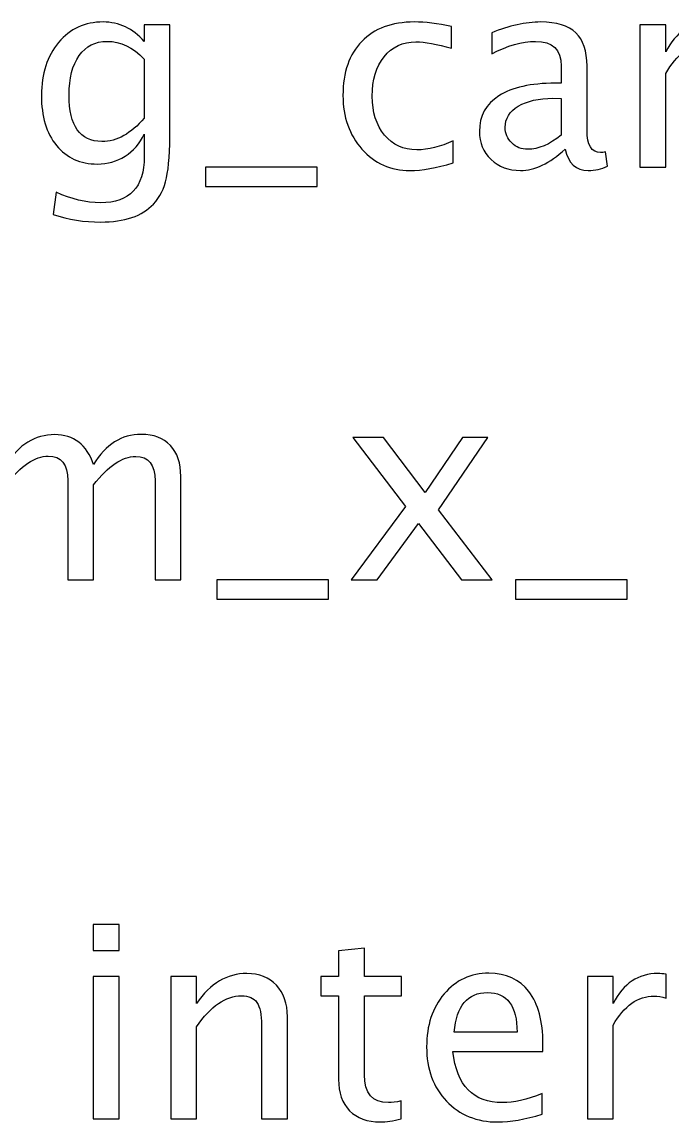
# Model space of a CAD drawing. Header units: centimetres. Extents: x -13 to 14.5, y -8.5 to 20.1.
# Drawn here: x -6.45 to -3.37, y 14.66 to 19.86 of the extents above; entities that cross this region are included whole.
import ezdxf

# ---------------------------------------------------------------- set-up
doc = ezdxf.new("R2010")
doc.units = ezdxf.units.CM
doc.header["$MEASUREMENT"] = 0
doc.layers.add('Layer 1', color=7, linetype='Continuous')

msp = doc.modelspace()

# ---------------------------------------------------------------- linework, layer by layer
at = {"layer": 'Layer 1'}
for points, knots in [([(-6.29823, 18.94692), (-6.29823, 18.94692), (-6.28384, 19.05233), (-6.28384, 19.05233), (-6.28384, 19.05233), (-6.21314, 19.01931), (-6.14308, 19.0028), (-6.07386, 19.0028), (-6.07386, 19.0028), (-5.93649, 19.0028), (-5.8677, 19.07561), (-5.8677, 19.22103), (-5.8677, 19.22103), (-5.8677, 19.22103), (-5.8677, 19.32686), (-5.8677, 19.32686), (-5.8677, 19.32686), (-5.88887, 19.2822), (-5.91892, 19.2477), (-5.95808, 19.22293), (-5.95808, 19.22293), (-5.99724, 19.19817), (-6.04084, 19.18568), (-6.08889, 19.18568), (-6.08889, 19.18568), (-6.17038, 19.18568), (-6.23494, 19.21489), (-6.28257, 19.27331), (-6.28257, 19.27331), (-6.33019, 19.33173), (-6.35411, 19.41089), (-6.35411, 19.5108), (-6.35411, 19.5108), (-6.35411, 19.61304), (-6.32702, 19.69643), (-6.27283, 19.76099), (-6.27283, 19.76099), (-6.21843, 19.82534), (-6.14837, 19.85751), (-6.06222, 19.85751), (-6.06222, 19.85751), (-5.98687, 19.85751), (-5.92189, 19.82703), (-5.8677, 19.76586), (-5.8677, 19.76586), (-5.8677, 19.76586), (-5.8677, 19.84354), (-5.8677, 19.84354), (-5.8677, 19.84354), (-5.8677, 19.84354), (-5.74578, 19.84354), (-5.74578, 19.84354), (-5.74578, 19.84354), (-5.74578, 19.84354), (-5.74578, 19.35417), (-5.74578, 19.35417), (-5.74578, 19.35417), (-5.74578, 19.24897), (-5.75128, 19.17108), (-5.76229, 19.12049), (-5.76229, 19.12049), (-5.77308, 19.0699), (-5.79383, 19.02841), (-5.82388, 18.99624), (-5.82388, 18.99624), (-5.87722, 18.93972), (-5.96062, 18.91136), (-6.07386, 18.91136), (-6.07386, 18.91136), (-6.15154, 18.91136), (-6.22626, 18.92321), (-6.29823, 18.94692)], [0, 0, 0, 0, 0.0526316, 0.0526316, 0.0526316, 0.0526316, 0.1052632, 0.1052632, 0.1052632, 0.1052632, 0.1578947, 0.1578947, 0.1578947, 0.1578947, 0.2105263, 0.2105263, 0.2105263, 0.2105263, 0.2631579, 0.2631579, 0.2631579, 0.2631579, 0.3157895, 0.3157895, 0.3157895, 0.3157895, 0.3684211, 0.3684211, 0.3684211, 0.3684211, 0.4210526, 0.4210526, 0.4210526, 0.4210526, 0.4736842, 0.4736842, 0.4736842, 0.4736842, 0.5263158, 0.5263158, 0.5263158, 0.5263158, 0.5789474, 0.5789474, 0.5789474, 0.5789474, 0.6315789, 0.6315789, 0.6315789, 0.6315789, 0.6842105, 0.6842105, 0.6842105, 0.6842105, 0.7368421, 0.7368421, 0.7368421, 0.7368421, 0.7894737, 0.7894737, 0.7894737, 0.7894737, 0.8421053, 0.8421053, 0.8421053, 0.8421053, 0.8947368, 0.8947368, 0.8947368, 0.8947368, 1, 1, 1, 1]), ([(-4.40656, 19.19076), (-4.48551, 19.16705), (-4.55367, 19.1552), (-4.61103, 19.1552), (-4.61103, 19.1552), (-4.70205, 19.1552), (-4.7774, 19.18886), (-4.8373, 19.25595), (-4.8373, 19.25595), (-4.8972, 19.32326), (-4.92726, 19.40814), (-4.92726, 19.51038), (-4.92726, 19.51038), (-4.92726, 19.6196), (-4.89763, 19.7049), (-4.83836, 19.76586), (-4.83836, 19.76586), (-4.77909, 19.82703), (-4.69633, 19.85751), (-4.59007, 19.85751), (-4.59007, 19.85751), (-4.53779, 19.85751), (-4.47895, 19.85031), (-4.41418, 19.83592), (-4.41418, 19.83592), (-4.41418, 19.83592), (-4.41418, 19.73305), (-4.41418, 19.73305), (-4.41418, 19.73305), (-4.48297, 19.75337), (-4.53906, 19.76353), (-4.58224, 19.76353), (-4.58224, 19.76353), (-4.6449, 19.76353), (-4.69506, 19.74004), (-4.73253, 19.69326), (-4.73253, 19.69326), (-4.76999, 19.64648), (-4.78883, 19.58404), (-4.78883, 19.50614), (-4.78883, 19.50614), (-4.78883, 19.43058), (-4.76936, 19.36962), (-4.73062, 19.32284), (-4.73062, 19.32284), (-4.69189, 19.27627), (-4.6413, 19.25299), (-4.57843, 19.25299), (-4.57843, 19.25299), (-4.52276, 19.25299), (-4.46561, 19.26738), (-4.40656, 19.29617), (-4.40656, 19.29617), (-4.40656, 19.29617), (-4.40656, 19.19076), (-4.40656, 19.19076)], [0, 0, 0, 0, 0.0666667, 0.0666667, 0.0666667, 0.0666667, 0.1333333, 0.1333333, 0.1333333, 0.1333333, 0.2, 0.2, 0.2, 0.2, 0.2666667, 0.2666667, 0.2666667, 0.2666667, 0.3333333, 0.3333333, 0.3333333, 0.3333333, 0.4, 0.4, 0.4, 0.4, 0.4666667, 0.4666667, 0.4666667, 0.4666667, 0.5333333, 0.5333333, 0.5333333, 0.5333333, 0.6, 0.6, 0.6, 0.6, 0.6666667, 0.6666667, 0.6666667, 0.6666667, 0.7333333, 0.7333333, 0.7333333, 0.7333333, 0.8, 0.8, 0.8, 0.8, 0.8666667, 0.8666667, 0.8666667, 0.8666667, 1, 1, 1, 1]), ([(-3.87655, 19.25617), (-3.94978, 19.18886), (-4.02027, 19.1552), (-4.088, 19.1552), (-4.088, 19.1552), (-4.14367, 19.1552), (-4.19003, 19.17256), (-4.22664, 19.20748), (-4.22664, 19.20748), (-4.26347, 19.24241), (-4.28189, 19.28643), (-4.28189, 19.33956), (-4.28189, 19.33956), (-4.28189, 19.41301), (-4.25099, 19.46953), (-4.18918, 19.5089), (-4.18918, 19.5089), (-4.12737, 19.54827), (-4.03868, 19.56795), (-3.92311, 19.56795), (-3.92311, 19.56795), (-3.92311, 19.56795), (-3.89454, 19.56795), (-3.89454, 19.56795), (-3.89454, 19.56795), (-3.89454, 19.56795), (-3.89454, 19.64902), (-3.89454, 19.64902), (-3.89454, 19.64902), (-3.89454, 19.72712), (-3.93518, 19.76607), (-4.01667, 19.76607), (-4.01667, 19.76607), (-4.07975, 19.76607), (-4.14875, 19.74617), (-4.22347, 19.70638), (-4.22347, 19.70638), (-4.22347, 19.70638), (-4.22347, 19.80671), (-4.22347, 19.80671), (-4.22347, 19.80671), (-4.14134, 19.84058), (-4.06387, 19.85751), (-3.99127, 19.85751), (-3.99127, 19.85751), (-3.91655, 19.85751), (-3.86131, 19.84058), (-3.82596, 19.8065), (-3.82596, 19.8065), (-3.7904, 19.77242), (-3.77262, 19.71993), (-3.77262, 19.64902), (-3.77262, 19.64902), (-3.77262, 19.64902), (-3.77262, 19.34485), (-3.77262, 19.34485), (-3.77262, 19.34485), (-3.77262, 19.27522), (-3.75124, 19.24029), (-3.70827, 19.24029), (-3.70827, 19.24029), (-3.70298, 19.24029), (-3.69515, 19.24114), (-3.68478, 19.24283), (-3.68478, 19.24283), (-3.68478, 19.24283), (-3.6761, 19.1751), (-3.6761, 19.1751), (-3.6761, 19.1751), (-3.70383, 19.16176), (-3.73431, 19.1552), (-3.76775, 19.1552), (-3.76775, 19.1552), (-3.82469, 19.1552), (-3.86088, 19.18886), (-3.87655, 19.25617)], [0, 0, 0, 0, 0.05, 0.05, 0.05, 0.05, 0.1, 0.1, 0.1, 0.1, 0.15, 0.15, 0.15, 0.15, 0.2, 0.2, 0.2, 0.2, 0.25, 0.25, 0.25, 0.25, 0.3, 0.3, 0.3, 0.3, 0.35, 0.35, 0.35, 0.35, 0.4, 0.4, 0.4, 0.4, 0.45, 0.45, 0.45, 0.45, 0.5, 0.5, 0.5, 0.5, 0.55, 0.55, 0.55, 0.55, 0.6, 0.6, 0.6, 0.6, 0.65, 0.65, 0.65, 0.65, 0.7, 0.7, 0.7, 0.7, 0.75, 0.75, 0.75, 0.75, 0.8, 0.8, 0.8, 0.8, 0.85, 0.85, 0.85, 0.85, 0.9, 0.9, 0.9, 0.9, 1, 1, 1, 1]), ([(-3.52222, 19.17044), (-3.52222, 19.17044), (-3.52222, 19.84354), (-3.52222, 19.84354), (-3.52222, 19.84354), (-3.52222, 19.84354), (-3.4003, 19.84354), (-3.4003, 19.84354), (-3.4003, 19.84354), (-3.4003, 19.84354), (-3.4003, 19.71633), (-3.4003, 19.71633), (-3.4003, 19.71633), (-3.35183, 19.81052), (-3.28155, 19.85751), (-3.18927, 19.85751), (-3.18927, 19.85751), (-3.17678, 19.85751), (-3.16366, 19.85645), (-3.15011, 19.85434), (-3.15011, 19.85434), (-3.15011, 19.85434), (-3.15011, 19.74025), (-3.15011, 19.74025), (-3.15011, 19.74025), (-3.17128, 19.74723), (-3.1899, 19.75083), (-3.20599, 19.75083), (-3.20599, 19.75083), (-3.28346, 19.75083), (-3.34823, 19.70511), (-3.4003, 19.61346), (-3.4003, 19.61346), (-3.4003, 19.61346), (-3.4003, 19.17044), (-3.4003, 19.17044), (-3.4003, 19.17044), (-3.4003, 19.17044), (-3.52222, 19.17044), (-3.52222, 19.17044)], [0, 0, 0, 0, 0.0909091, 0.0909091, 0.0909091, 0.0909091, 0.1818182, 0.1818182, 0.1818182, 0.1818182, 0.2727273, 0.2727273, 0.2727273, 0.2727273, 0.3636364, 0.3636364, 0.3636364, 0.3636364, 0.4545455, 0.4545455, 0.4545455, 0.4545455, 0.5454545, 0.5454545, 0.5454545, 0.5454545, 0.6363636, 0.6363636, 0.6363636, 0.6363636, 0.7272727, 0.7272727, 0.7272727, 0.7272727, 0.8181818, 0.8181818, 0.8181818, 0.8181818, 1, 1, 1, 1]), ([(-5.8677, 19.40327), (-5.8677, 19.40327), (-5.8677, 19.68246), (-5.8677, 19.68246), (-5.8677, 19.68246), (-5.92146, 19.73813), (-5.98009, 19.76607), (-6.04338, 19.76607), (-6.04338, 19.76607), (-6.09969, 19.76607), (-6.14371, 19.74363), (-6.17546, 19.69855), (-6.17546, 19.69855), (-6.20742, 19.65368), (-6.2233, 19.59123), (-6.2233, 19.51165), (-6.2233, 19.51165), (-6.2233, 19.36539), (-6.17144, 19.29236), (-6.06751, 19.29236), (-6.06751, 19.29236), (-5.99682, 19.29236), (-5.93014, 19.3294), (-5.8677, 19.40327)], [0, 0, 0, 0, 0.1428571, 0.1428571, 0.1428571, 0.1428571, 0.2857143, 0.2857143, 0.2857143, 0.2857143, 0.4285714, 0.4285714, 0.4285714, 0.4285714, 0.5714286, 0.5714286, 0.5714286, 0.5714286, 0.7142857, 0.7142857, 0.7142857, 0.7142857, 1, 1, 1, 1]), ([(-3.89454, 19.32263), (-3.89454, 19.32263), (-3.89454, 19.49556), (-3.89454, 19.49556), (-3.89454, 19.49556), (-3.89454, 19.49556), (-3.9337, 19.49683), (-3.9337, 19.49683), (-3.9337, 19.49683), (-4.00143, 19.49683), (-4.05604, 19.48434), (-4.09774, 19.45937), (-4.09774, 19.45937), (-4.13923, 19.43418), (-4.15997, 19.40095), (-4.15997, 19.35946), (-4.15997, 19.35946), (-4.15997, 19.33046), (-4.1496, 19.30591), (-4.12907, 19.2858), (-4.12907, 19.2858), (-4.10832, 19.26569), (-4.08313, 19.25553), (-4.05329, 19.25553), (-4.05329, 19.25553), (-4.00249, 19.25553), (-3.94957, 19.27797), (-3.89454, 19.32263)], [0, 0, 0, 0, 0.125, 0.125, 0.125, 0.125, 0.25, 0.25, 0.25, 0.25, 0.375, 0.375, 0.375, 0.375, 0.5, 0.5, 0.5, 0.5, 0.625, 0.625, 0.625, 0.625, 0.75, 0.75, 0.75, 0.75, 1, 1, 1, 1]), ([(-5.5775, 19.079), (-5.5775, 19.079), (-5.5775, 19.17044), (-5.5775, 19.17044), (-5.5775, 19.17044), (-5.5775, 19.17044), (-5.04918, 19.17044), (-5.04918, 19.17044), (-5.04918, 19.17044), (-5.04918, 19.17044), (-5.04918, 19.079), (-5.04918, 19.079), (-5.04918, 19.079), (-5.04918, 19.079), (-5.5775, 19.079), (-5.5775, 19.079)], [0, 0, 0, 0, 0.2, 0.2, 0.2, 0.2, 0.4, 0.4, 0.4, 0.4, 0.6, 0.6, 0.6, 0.6, 1, 1, 1, 1]), ([(-6.642, 17.21887), (-6.642, 17.21887), (-6.642, 17.89197), (-6.642, 17.89197), (-6.642, 17.89197), (-6.642, 17.89197), (-6.52008, 17.89197), (-6.52008, 17.89197), (-6.52008, 17.89197), (-6.52008, 17.89197), (-6.52008, 17.76476), (-6.52008, 17.76476), (-6.52008, 17.76476), (-6.4606, 17.85895), (-6.3844, 17.90594), (-6.29106, 17.90594), (-6.29106, 17.90594), (-6.2011, 17.90594), (-6.13993, 17.85895), (-6.10733, 17.76476), (-6.10733, 17.76476), (-6.04954, 17.8598), (-5.97419, 17.90721), (-5.88169, 17.90721), (-5.88169, 17.90721), (-5.82264, 17.90721), (-5.77671, 17.88985), (-5.7439, 17.85493), (-5.7439, 17.85493), (-5.71109, 17.82), (-5.69458, 17.77111), (-5.69458, 17.70824), (-5.69458, 17.70824), (-5.69458, 17.70824), (-5.69458, 17.21887), (-5.69458, 17.21887), (-5.69458, 17.21887), (-5.69458, 17.21887), (-5.8165, 17.21887), (-5.8165, 17.21887), (-5.8165, 17.21887), (-5.8165, 17.21887), (-5.8165, 17.68814), (-5.8165, 17.68814), (-5.8165, 17.68814), (-5.8165, 17.76476), (-5.84698, 17.80307), (-5.90794, 17.80307), (-5.90794, 17.80307), (-5.97123, 17.80307), (-6.03769, 17.75841), (-6.10733, 17.66887), (-6.10733, 17.66887), (-6.10733, 17.66887), (-6.10733, 17.21887), (-6.10733, 17.21887), (-6.10733, 17.21887), (-6.10733, 17.21887), (-6.22925, 17.21887), (-6.22925, 17.21887), (-6.22925, 17.21887), (-6.22925, 17.21887), (-6.22925, 17.68856), (-6.22925, 17.68856), (-6.22925, 17.68856), (-6.22925, 17.76582), (-6.26015, 17.80434), (-6.32217, 17.80434), (-6.32217, 17.80434), (-6.38377, 17.80434), (-6.44981, 17.75947), (-6.52008, 17.66951), (-6.52008, 17.66951), (-6.52008, 17.66951), (-6.52008, 17.21887), (-6.52008, 17.21887), (-6.52008, 17.21887), (-6.52008, 17.21887), (-6.642, 17.21887), (-6.642, 17.21887)], [0, 0, 0, 0, 0.047619, 0.047619, 0.047619, 0.047619, 0.0952381, 0.0952381, 0.0952381, 0.0952381, 0.1428571, 0.1428571, 0.1428571, 0.1428571, 0.1904762, 0.1904762, 0.1904762, 0.1904762, 0.2380952, 0.2380952, 0.2380952, 0.2380952, 0.2857143, 0.2857143, 0.2857143, 0.2857143, 0.3333333, 0.3333333, 0.3333333, 0.3333333, 0.3809524, 0.3809524, 0.3809524, 0.3809524, 0.4285714, 0.4285714, 0.4285714, 0.4285714, 0.4761905, 0.4761905, 0.4761905, 0.4761905, 0.5238095, 0.5238095, 0.5238095, 0.5238095, 0.5714286, 0.5714286, 0.5714286, 0.5714286, 0.6190476, 0.6190476, 0.6190476, 0.6190476, 0.6666667, 0.6666667, 0.6666667, 0.6666667, 0.7142857, 0.7142857, 0.7142857, 0.7142857, 0.7619048, 0.7619048, 0.7619048, 0.7619048, 0.8095238, 0.8095238, 0.8095238, 0.8095238, 0.8571429, 0.8571429, 0.8571429, 0.8571429, 0.9047619, 0.9047619, 0.9047619, 0.9047619, 1, 1, 1, 1]), ([(-4.88855, 17.21887), (-4.88855, 17.21887), (-4.63222, 17.56622), (-4.63222, 17.56622), (-4.63222, 17.56622), (-4.63222, 17.56622), (-4.88093, 17.89197), (-4.88093, 17.89197), (-4.88093, 17.89197), (-4.88093, 17.89197), (-4.73551, 17.89197), (-4.73551, 17.89197), (-4.73551, 17.89197), (-4.73551, 17.89197), (-4.53909, 17.63268), (-4.53909, 17.63268), (-4.53909, 17.63268), (-4.53909, 17.63268), (-4.36129, 17.89197), (-4.36129, 17.89197), (-4.36129, 17.89197), (-4.36129, 17.89197), (-4.24212, 17.89197), (-4.24212, 17.89197), (-4.24212, 17.89197), (-4.24212, 17.89197), (-4.47495, 17.55055), (-4.47495, 17.55055), (-4.47495, 17.55055), (-4.47495, 17.55055), (-4.2218, 17.21887), (-4.2218, 17.21887), (-4.2218, 17.21887), (-4.2218, 17.21887), (-4.36721, 17.21887), (-4.36721, 17.21887), (-4.36721, 17.21887), (-4.36721, 17.21887), (-4.56999, 17.48557), (-4.56999, 17.48557), (-4.56999, 17.48557), (-4.56999, 17.48557), (-4.76621, 17.21887), (-4.76621, 17.21887), (-4.76621, 17.21887), (-4.76621, 17.21887), (-4.88855, 17.21887), (-4.88855, 17.21887)], [0, 0, 0, 0, 0.0769231, 0.0769231, 0.0769231, 0.0769231, 0.1538462, 0.1538462, 0.1538462, 0.1538462, 0.2307692, 0.2307692, 0.2307692, 0.2307692, 0.3076923, 0.3076923, 0.3076923, 0.3076923, 0.3846154, 0.3846154, 0.3846154, 0.3846154, 0.4615385, 0.4615385, 0.4615385, 0.4615385, 0.5384615, 0.5384615, 0.5384615, 0.5384615, 0.6153846, 0.6153846, 0.6153846, 0.6153846, 0.6923077, 0.6923077, 0.6923077, 0.6923077, 0.7692308, 0.7692308, 0.7692308, 0.7692308, 0.8461538, 0.8461538, 0.8461538, 0.8461538, 1, 1, 1, 1]), ([(-5.52482, 17.12743), (-5.52482, 17.12743), (-5.52482, 17.21887), (-5.52482, 17.21887), (-5.52482, 17.21887), (-5.52482, 17.21887), (-4.9965, 17.21887), (-4.9965, 17.21887), (-4.9965, 17.21887), (-4.9965, 17.21887), (-4.9965, 17.12743), (-4.9965, 17.12743), (-4.9965, 17.12743), (-4.9965, 17.12743), (-5.52482, 17.12743), (-5.52482, 17.12743)], [0, 0, 0, 0, 0.2, 0.2, 0.2, 0.2, 0.4, 0.4, 0.4, 0.4, 0.6, 0.6, 0.6, 0.6, 1, 1, 1, 1]), ([(-4.11089, 17.12743), (-4.11089, 17.12743), (-4.11089, 17.21887), (-4.11089, 17.21887), (-4.11089, 17.21887), (-4.11089, 17.21887), (-3.58257, 17.21887), (-3.58257, 17.21887), (-3.58257, 17.21887), (-3.58257, 17.21887), (-3.58257, 17.12743), (-3.58257, 17.12743), (-3.58257, 17.12743), (-3.58257, 17.12743), (-4.11089, 17.12743), (-4.11089, 17.12743)], [0, 0, 0, 0, 0.2, 0.2, 0.2, 0.2, 0.4, 0.4, 0.4, 0.4, 0.6, 0.6, 0.6, 0.6, 1, 1, 1, 1]), ([(-6.10849, 15.46673), (-6.10849, 15.46673), (-6.10849, 15.58865), (-6.10849, 15.58865), (-6.10849, 15.58865), (-6.10849, 15.58865), (-5.98657, 15.58865), (-5.98657, 15.58865), (-5.98657, 15.58865), (-5.98657, 15.58865), (-5.98657, 15.46673), (-5.98657, 15.46673), (-5.98657, 15.46673), (-5.98657, 15.46673), (-6.10849, 15.46673), (-6.10849, 15.46673)], [0, 0, 0, 0, 0.2, 0.2, 0.2, 0.2, 0.4, 0.4, 0.4, 0.4, 0.6, 0.6, 0.6, 0.6, 1, 1, 1, 1]), ([(-4.65222, 14.67065), (-4.6899, 14.66028), (-4.7227, 14.6552), (-4.75043, 14.6552), (-4.75043, 14.6552), (-4.81266, 14.6552), (-4.86113, 14.67298), (-4.89585, 14.70854), (-4.89585, 14.70854), (-4.93077, 14.7441), (-4.94813, 14.79342), (-4.94813, 14.85671), (-4.94813, 14.85671), (-4.94813, 14.85671), (-4.94813, 15.2521), (-4.94813, 15.2521), (-4.94813, 15.2521), (-4.94813, 15.2521), (-5.03237, 15.2521), (-5.03237, 15.2521), (-5.03237, 15.2521), (-5.03237, 15.2521), (-5.03237, 15.34354), (-5.03237, 15.34354), (-5.03237, 15.34354), (-5.03237, 15.34354), (-4.94813, 15.34354), (-4.94813, 15.34354), (-4.94813, 15.34354), (-4.94813, 15.34354), (-4.94813, 15.46525), (-4.94813, 15.46525), (-4.94813, 15.46525), (-4.94813, 15.46525), (-4.82621, 15.47689), (-4.82621, 15.47689), (-4.82621, 15.47689), (-4.82621, 15.47689), (-4.82621, 15.34354), (-4.82621, 15.34354), (-4.82621, 15.34354), (-4.82621, 15.34354), (-4.64968, 15.34354), (-4.64968, 15.34354), (-4.64968, 15.34354), (-4.64968, 15.34354), (-4.64968, 15.2521), (-4.64968, 15.2521), (-4.64968, 15.2521), (-4.64968, 15.2521), (-4.82621, 15.2521), (-4.82621, 15.2521), (-4.82621, 15.2521), (-4.82621, 15.2521), (-4.82621, 14.87872), (-4.82621, 14.87872), (-4.82621, 14.87872), (-4.82621, 14.79067), (-4.7879, 14.74664), (-4.71149, 14.74664), (-4.71149, 14.74664), (-4.69519, 14.74664), (-4.6755, 14.74939), (-4.65222, 14.75468), (-4.65222, 14.75468), (-4.65222, 14.75468), (-4.65222, 14.67065), (-4.65222, 14.67065)], [0, 0, 0, 0, 0.0555556, 0.0555556, 0.0555556, 0.0555556, 0.1111111, 0.1111111, 0.1111111, 0.1111111, 0.1666667, 0.1666667, 0.1666667, 0.1666667, 0.2222222, 0.2222222, 0.2222222, 0.2222222, 0.2777778, 0.2777778, 0.2777778, 0.2777778, 0.3333333, 0.3333333, 0.3333333, 0.3333333, 0.3888889, 0.3888889, 0.3888889, 0.3888889, 0.4444444, 0.4444444, 0.4444444, 0.4444444, 0.5, 0.5, 0.5, 0.5, 0.5555556, 0.5555556, 0.5555556, 0.5555556, 0.6111111, 0.6111111, 0.6111111, 0.6111111, 0.6666667, 0.6666667, 0.6666667, 0.6666667, 0.7222222, 0.7222222, 0.7222222, 0.7222222, 0.7777778, 0.7777778, 0.7777778, 0.7777778, 0.8333333, 0.8333333, 0.8333333, 0.8333333, 0.8888889, 0.8888889, 0.8888889, 0.8888889, 1, 1, 1, 1]), ([(-5.74146, 14.67044), (-5.74146, 14.67044), (-5.74146, 15.34354), (-5.74146, 15.34354), (-5.74146, 15.34354), (-5.74146, 15.34354), (-5.61954, 15.34354), (-5.61954, 15.34354), (-5.61954, 15.34354), (-5.61954, 15.34354), (-5.61954, 15.21633), (-5.61954, 15.21633), (-5.61954, 15.21633), (-5.55498, 15.31052), (-5.47582, 15.35751), (-5.38226, 15.35751), (-5.38226, 15.35751), (-5.32342, 15.35751), (-5.27664, 15.3391), (-5.24214, 15.30205), (-5.24214, 15.30205), (-5.20764, 15.26522), (-5.19028, 15.21548), (-5.19028, 15.15325), (-5.19028, 15.15325), (-5.19028, 15.15325), (-5.19028, 14.67044), (-5.19028, 14.67044), (-5.19028, 14.67044), (-5.19028, 14.67044), (-5.3122, 14.67044), (-5.3122, 14.67044), (-5.3122, 14.67044), (-5.3122, 14.67044), (-5.3122, 15.11346), (-5.3122, 15.11346), (-5.3122, 15.11346), (-5.3122, 15.16341), (-5.31961, 15.19897), (-5.33421, 15.22014), (-5.33421, 15.22014), (-5.34903, 15.24152), (-5.37337, 15.2521), (-5.40745, 15.2521), (-5.40745, 15.2521), (-5.48238, 15.2521), (-5.55308, 15.20321), (-5.61954, 15.10542), (-5.61954, 15.10542), (-5.61954, 15.10542), (-5.61954, 14.67044), (-5.61954, 14.67044), (-5.61954, 14.67044), (-5.61954, 14.67044), (-5.74146, 14.67044), (-5.74146, 14.67044)], [0, 0, 0, 0, 0.0666667, 0.0666667, 0.0666667, 0.0666667, 0.1333333, 0.1333333, 0.1333333, 0.1333333, 0.2, 0.2, 0.2, 0.2, 0.2666667, 0.2666667, 0.2666667, 0.2666667, 0.3333333, 0.3333333, 0.3333333, 0.3333333, 0.4, 0.4, 0.4, 0.4, 0.4666667, 0.4666667, 0.4666667, 0.4666667, 0.5333333, 0.5333333, 0.5333333, 0.5333333, 0.6, 0.6, 0.6, 0.6, 0.6666667, 0.6666667, 0.6666667, 0.6666667, 0.7333333, 0.7333333, 0.7333333, 0.7333333, 0.8, 0.8, 0.8, 0.8, 0.8666667, 0.8666667, 0.8666667, 0.8666667, 1, 1, 1, 1]), ([(-3.9842, 14.69203), (-4.06611, 14.66748), (-4.13618, 14.6552), (-4.1946, 14.6552), (-4.1946, 14.6552), (-4.29429, 14.6552), (-4.37536, 14.68822), (-4.4378, 14.75405), (-4.4378, 14.75405), (-4.50024, 14.81988), (-4.53157, 14.90518), (-4.53157, 15.01017), (-4.53157, 15.01017), (-4.53157, 15.11198), (-4.50405, 15.19559), (-4.44881, 15.26099), (-4.44881, 15.26099), (-4.39356, 15.32618), (-4.32287, 15.35878), (-4.23672, 15.35878), (-4.23672, 15.35878), (-4.15523, 15.35878), (-4.09215, 15.32978), (-4.0477, 15.27179), (-4.0477, 15.27179), (-4.00325, 15.21379), (-3.98102, 15.13166), (-3.98102, 15.02519), (-3.98102, 15.02519), (-3.98102, 15.02519), (-3.98166, 14.98794), (-3.98166, 14.98794), (-3.98166, 14.98794), (-3.98166, 14.98794), (-4.40711, 14.98794), (-4.40711, 14.98794), (-4.40711, 14.98794), (-4.38933, 14.82707), (-4.3108, 14.74664), (-4.17174, 14.74664), (-4.17174, 14.74664), (-4.12072, 14.74664), (-4.05828, 14.76103), (-3.9842, 14.78982), (-3.9842, 14.78982), (-3.9842, 14.78982), (-3.9842, 14.69203), (-3.9842, 14.69203)], [0, 0, 0, 0, 0.0769231, 0.0769231, 0.0769231, 0.0769231, 0.1538462, 0.1538462, 0.1538462, 0.1538462, 0.2307692, 0.2307692, 0.2307692, 0.2307692, 0.3076923, 0.3076923, 0.3076923, 0.3076923, 0.3846154, 0.3846154, 0.3846154, 0.3846154, 0.4615385, 0.4615385, 0.4615385, 0.4615385, 0.5384615, 0.5384615, 0.5384615, 0.5384615, 0.6153846, 0.6153846, 0.6153846, 0.6153846, 0.6923077, 0.6923077, 0.6923077, 0.6923077, 0.7692308, 0.7692308, 0.7692308, 0.7692308, 0.8461538, 0.8461538, 0.8461538, 0.8461538, 1, 1, 1, 1]), ([(-3.77063, 14.67044), (-3.77063, 14.67044), (-3.77063, 15.34354), (-3.77063, 15.34354), (-3.77063, 15.34354), (-3.77063, 15.34354), (-3.64871, 15.34354), (-3.64871, 15.34354), (-3.64871, 15.34354), (-3.64871, 15.34354), (-3.64871, 15.21633), (-3.64871, 15.21633), (-3.64871, 15.21633), (-3.60024, 15.31052), (-3.52996, 15.35751), (-3.43768, 15.35751), (-3.43768, 15.35751), (-3.42519, 15.35751), (-3.41207, 15.35645), (-3.39852, 15.35434), (-3.39852, 15.35434), (-3.39852, 15.35434), (-3.39852, 15.24025), (-3.39852, 15.24025), (-3.39852, 15.24025), (-3.41969, 15.24723), (-3.43831, 15.25083), (-3.4544, 15.25083), (-3.4544, 15.25083), (-3.53187, 15.25083), (-3.59664, 15.20511), (-3.64871, 15.11346), (-3.64871, 15.11346), (-3.64871, 15.11346), (-3.64871, 14.67044), (-3.64871, 14.67044), (-3.64871, 14.67044), (-3.64871, 14.67044), (-3.77063, 14.67044), (-3.77063, 14.67044)], [0, 0, 0, 0, 0.0909091, 0.0909091, 0.0909091, 0.0909091, 0.1818182, 0.1818182, 0.1818182, 0.1818182, 0.2727273, 0.2727273, 0.2727273, 0.2727273, 0.3636364, 0.3636364, 0.3636364, 0.3636364, 0.4545455, 0.4545455, 0.4545455, 0.4545455, 0.5454545, 0.5454545, 0.5454545, 0.5454545, 0.6363636, 0.6363636, 0.6363636, 0.6363636, 0.7272727, 0.7272727, 0.7272727, 0.7272727, 0.8181818, 0.8181818, 0.8181818, 0.8181818, 1, 1, 1, 1]), ([(-6.10849, 14.67044), (-6.10849, 14.67044), (-6.10849, 15.34354), (-6.10849, 15.34354), (-6.10849, 15.34354), (-6.10849, 15.34354), (-5.98657, 15.34354), (-5.98657, 15.34354), (-5.98657, 15.34354), (-5.98657, 15.34354), (-5.98657, 14.67044), (-5.98657, 14.67044), (-5.98657, 14.67044), (-5.98657, 14.67044), (-6.10849, 14.67044), (-6.10849, 14.67044)], [0, 0, 0, 0, 0.2, 0.2, 0.2, 0.2, 0.4, 0.4, 0.4, 0.4, 0.6, 0.6, 0.6, 0.6, 1, 1, 1, 1]), ([(-4.40076, 15.07938), (-4.40076, 15.07938), (-4.10358, 15.07938), (-4.10358, 15.07938), (-4.10358, 15.07938), (-4.10358, 15.20469), (-4.15036, 15.26734), (-4.2437, 15.26734), (-4.2437, 15.26734), (-4.33768, 15.26734), (-4.38996, 15.20469), (-4.40076, 15.07938)], [0, 0, 0, 0, 0.25, 0.25, 0.25, 0.25, 0.5, 0.5, 0.5, 0.5, 1, 1, 1, 1])]:
    msp.add_open_spline(points, degree=3, knots=knots, dxfattribs=at)

doc.saveas('drawing.dxf')
